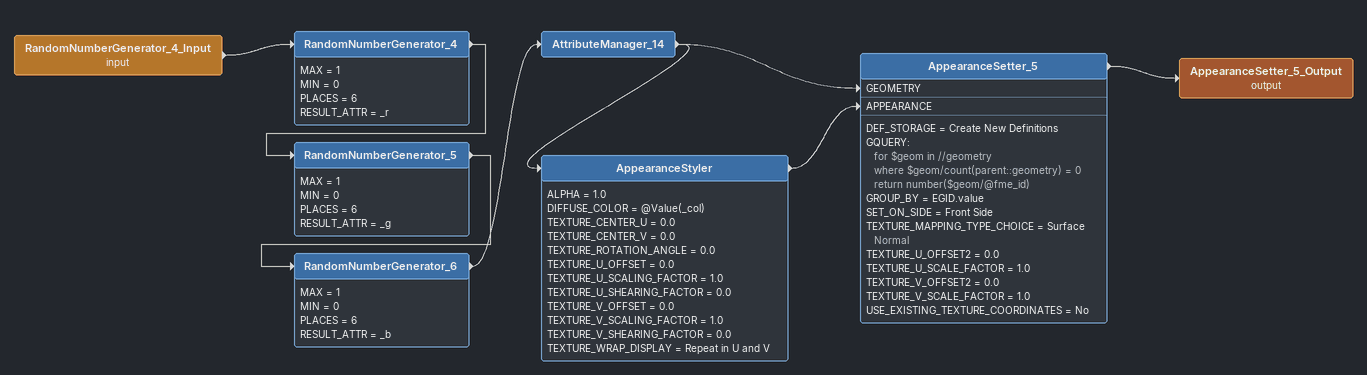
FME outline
RandomNumberGenerator_4_Input (input)
    -> RandomNumberGenerator_4
RandomNumberGenerator_4
    MAX = 1
    MIN = 0
    PLACES = 6
    RESULT_ATTR = _r
    -> RandomNumberGenerator_5
RandomNumberGenerator_5
    MAX = 1
    MIN = 0
    PLACES = 6
    RESULT_ATTR = _g
    -> RandomNumberGenerator_6
RandomNumberGenerator_6
    MAX = 1
    MIN = 0
    PLACES = 6
    RESULT_ATTR = _b
    -> AttributeManager_14
AttributeManager_14
    -> AppearanceStyler
    -> AppearanceSetter_5 [GEOMETRY]
AppearanceStyler
    ALPHA = 1.0
    DIFFUSE_COLOR = @Value(_col)
    TEXTURE_CENTER_U = 0.0
    TEXTURE_CENTER_V = 0.0
    TEXTURE_ROTATION_ANGLE = 0.0
    TEXTURE_U_OFFSET = 0.0
    TEXTURE_U_SCALING_FACTOR = 1.0
    TEXTURE_U_SHEARING_FACTOR = 0.0
    TEXTURE_V_OFFSET = 0.0
    TEXTURE_V_SCALING_FACTOR = 1.0
    TEXTURE_V_SHEARING_FACTOR = 0.0
    TEXTURE_WRAP_DISPLAY = Repeat in U and V
    -> AppearanceSetter_5 [APPEARANCE]
AppearanceSetter_5
    DEF_STORAGE = Create New Definitions
    GQUERY:
      for $geom in //geometry
      where $geom/count(parent::geometry) = 0
      return number($geom/@fme_id)
    GROUP_BY = EGID.value
    SET_ON_SIDE = Front Side
    TEXTURE_MAPPING_TYPE_CHOICE = Surface Normal
    TEXTURE_U_OFFSET2 = 0.0
    TEXTURE_U_SCALE_FACTOR = 1.0
    TEXTURE_V_OFFSET2 = 0.0
    TEXTURE_V_SCALE_FACTOR = 1.0
    USE_EXISTING_TEXTURE_COORDINATES = No
    -> AppearanceSetter_5_Output (output)
AppearanceSetter_5_Output (output)
